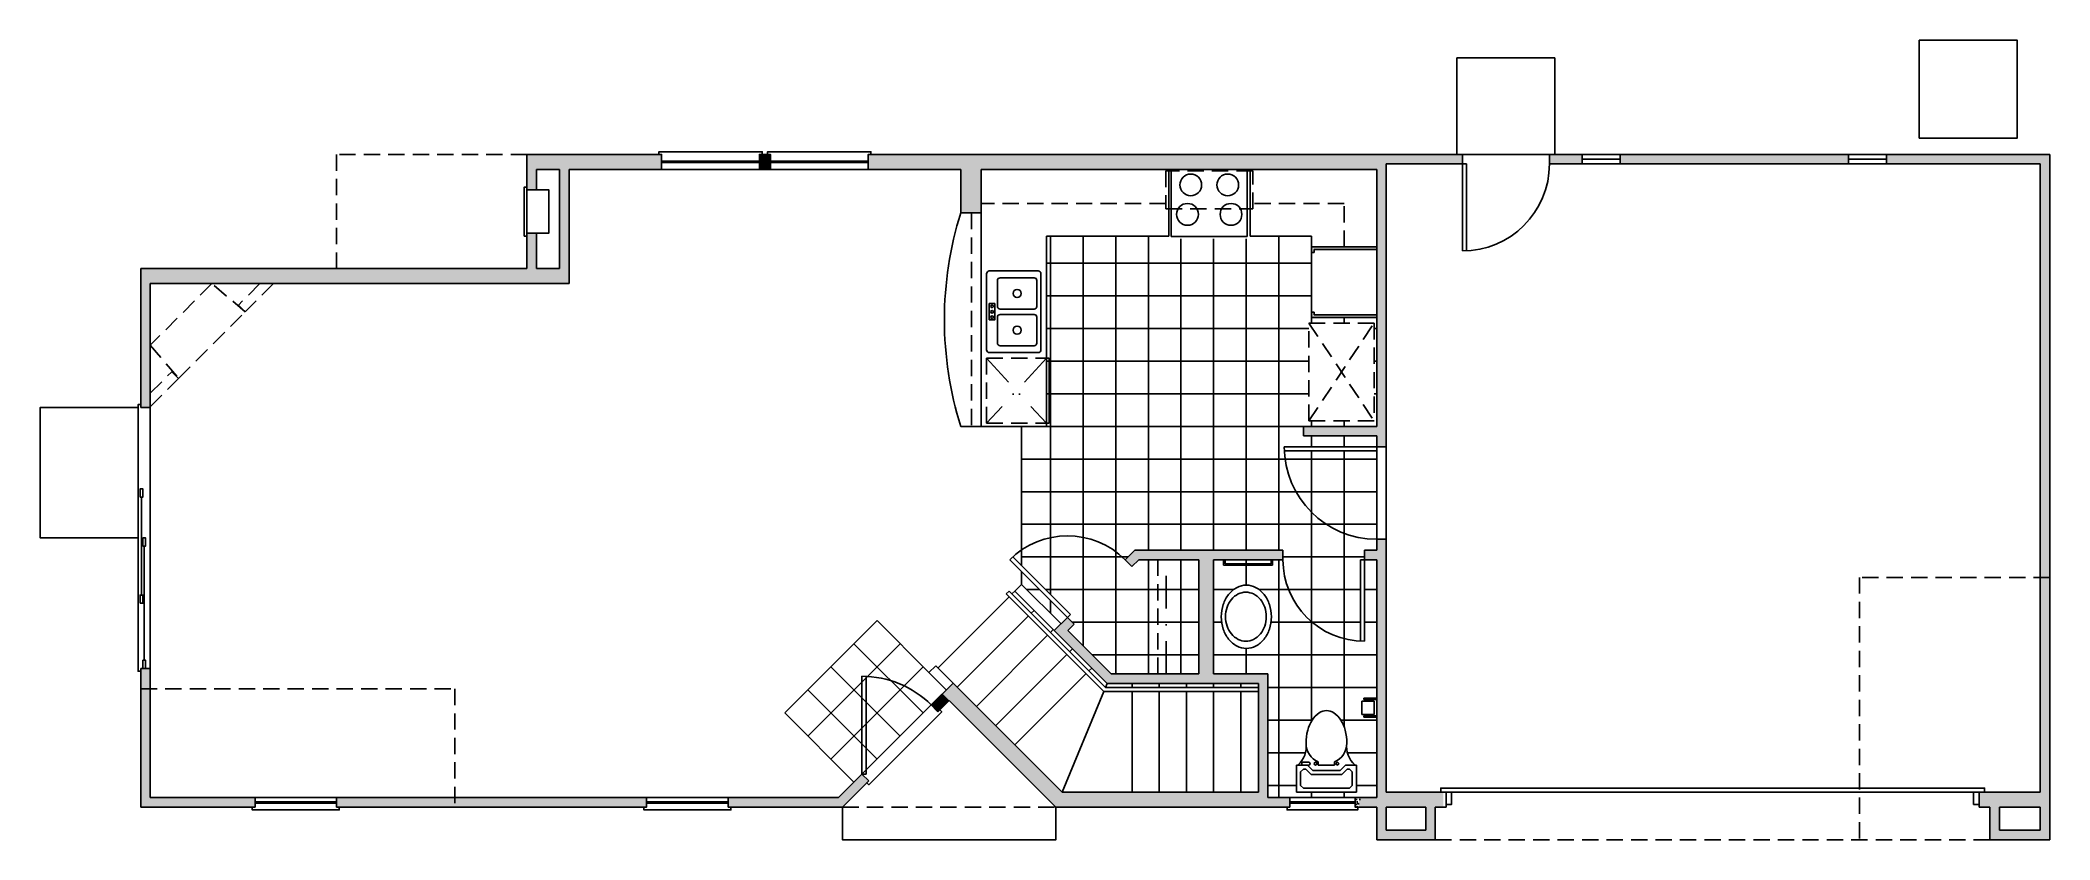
# Model space of a CAD drawing. Extents: x -739 to 0, y -252 to 42.
import ezdxf

# ---------------------------------------------------------------- set-up
doc = ezdxf.new("R2010")
doc.units = 0
doc.header["$LTSCALE"] = 48
doc.header["$MEASUREMENT"] = 0
doc.linetypes.add('DASHDOT2', pattern=[0.5, 0.25, -0.125, 0, -0.125])
doc.linetypes.add('HIDDEN2', pattern=[0.1875, 0.125, -0.0625])
doc.layers.get('0').update_dxf_attribs({"linetype": 'CONTINUOUS'})
for name, color, linetype in [('A-APPL', 14, 'CONTINUOUS'), ('A-BLDG-OUTLINE', 7, 'HIDDEN2'), ('A-BULK', 236, 'HIDDEN2'), ('A-CAB-HI', 3, 'HIDDEN2'), ('A-CAB-LOW', 3, 'CONTINUOUS'), ('A-CONC', 7, 'CONTINUOUS'), ('A-DOOR-WDO', 1, 'CONTINUOUS'), ('A-DR', 1, 'CONTINUOUS'), ('A-FLOORING', 150, 'CONTINUOUS'), ('A-MISC', 6, 'CONTINUOUS'), ('A-PLUMB', 7, 'CONTINUOUS'), ('A-POCHE', 11, 'CONTINUOUS'), ('A-S&P', 3, 'DASHDOT2'), ('A-STAIR', 3, 'CONTINUOUS'), ('A-WALL', 4, 'CONTINUOUS'), ('A-WALL-LOW', 7, 'CONTINUOUS'), ('FILLS', 1, 'CONTINUOUS')]:
    doc.layers.add(name, color=color, linetype=linetype)
doc.styles.add('ATT', font='txt')

# ---------------------------------------------------------------- blocks, each defined once
blk = doc.blocks.new('LF30-45')
for p, q in [((0, 1.06), (25.46, 26.52)), ((1.06, 0), (26.49, 25.43)), ((0, 1.06), (1.06, 0))]:
    blk.add_line(p, q)
blk.add_arc((0, 1.06), 36, 0, 45)
blk = doc.blocks.new('RT26')
at = {"layer": 'A-DOOR-WDO'}
for p, q in [((-1.5, 0), (-1.5, 29.96)), ((0, 0), (0, 30)), ((0, 0), (-1.5, 0))]:
    blk.add_line(p, q, dxfattribs=at)
blk.add_arc((0, 0), 30, 90, 180, dxfattribs=at)
blk = doc.blocks.new('A$C36AB04AC')
at = {"layer": 'A-DOOR-WDO'}
for p, q in [((0, 34), (-34, 34)), ((0, 32.5), (-33.96, 32.5)), ((0, 34), (0, 32.5))]:
    blk.add_line(p, q, dxfattribs=at)
blk.add_arc((0, 34), 34, 180, 270, dxfattribs=at)
blk = doc.blocks.new('15PTOI12')
at = {"color": 0, "linetype": 'ByBlock'}
for p, q in [((0, -11), (0, 11)), ((0, 11), (10, 11)), ((1.5, 8.5), (2.5, 9.5)), ((1.5, -8.5), (1.5, 8.5)), ((2.5, 9.5), (7.5, 9.5)), ((6.5, 5.62132), (8.5, 7.62132)), ((7.5, 9.5), (8.5, 8.5)), ((8.5, 8.5), (8.5, 7.62132)), ((10, 11), (10, 7)), ((6.5, -5.62132), (6.5, 5.62132)), ((8, 5), (10, 7)), ((8, -5), (8, 5)), ((10, 3), (10, -3)), ((10, 3), (11.126136, 3)), ((6.5, -5.62132), (8.5, -7.62132)), ((8, -5), (10, -7)), ((10, -3), (11.126136, -3)), ((10, -6.5), (10, -7)), ((10, -11), (10, -7)), ((11, -9), (11, -6.5)), ((0, -11), (10, -11)), ((2.5, -9.5), (1.5, -8.5)), ((2.5, -9.5), (7.5, -9.5)), ((8.5, -8.5), (7.5, -9.5)), ((8.5, -8.5), (8.5, -7.62132)), ((10, -9), (11, -9))]:
    blk.add_line(p, q, dxfattribs=at)
blk.add_lwpolyline([(18, -7.5, 0.063415), (22.795427, -6.889337, 0.076468), (26.485281, -5.303301, 0.107136), (29.197945, -2.662065, 0.147373), (30, 0, 0.147373), (29.197945, 2.662065, 0.107136), (26.485281, 5.303301, 0.076468), (22.795427, 6.889337, 0.063415), (18, 7.5, 0.063415)], format="xyb", dxfattribs=at)
for centre in [(10.5, 4), (10.5, -4)]:
    blk.add_circle(centre, 0.5, dxfattribs=at)
for centre, radius, start, end in [((16.779412, 16.411765), 8.994964, 221.088993, 277.798917), ((18, 0), 7.5, 90, 156.421822), ((10.5, -6.5), 0.5, 0, 180), ((18, 0), 7.5, 203.578178, 270), ((16.779412, -16.411765), 8.994964, 82.201083, 138.911007)]:
    blk.add_arc(centre, radius, start, end, dxfattribs=at)
at = {"color": 0, "linetype": 'ByBlock', "style": 'ATT'}
for tag, p, flags in [('ITEM', (0, -21), 3), ('ROOM_NUMBER', (0, -30), 1)]:
    blk.add_attdef(tag, p, '', height=6, dxfattribs=dict(at, flags=flags))
blk = doc.blocks.new('A$C32CF2DDC')
at = {"layer": 'A-PLUMB'}
for p, q in [((0, 1), (24, 1)), ((0, 0), (0, 1)), ((24, 0), (24, 1)), ((26, -21), (26, -3)), ((27, -2), (55, -2)), ((28.5, -17), (28.5, -4.5)), ((29.5, -3.5), (39, -3.5)), ((40, -17), (40, -4.5)), ((42, -17), (42, -4.5)), ((52.5, -3.5), (43, -3.5)), ((53.5, -17), (53.5, -4.5)), ((56, -21), (56, -3)), ((55, -22), (27, -22)), ((39, -18), (29.5, -18)), ((43, -18), (52.5, -18))]:
    blk.add_line(p, q, dxfattribs=at)
at = {"layer": 'A-PLUMB', "linetype": 'HIDDEN2'}
for p, q in [((0, -22), (0, 0)), ((24, -22), (24, 0)), ((0, -22), (24, -22))]:
    blk.add_line(p, q, dxfattribs=at)
at = {"layer": 'A-PLUMB'}
blk.add_lwpolyline([(38, -20.99), (44, -20.99), (44, -18.99), (38, -18.99)], close=True, dxfattribs=at)
for centre, radius in [((34.25, -10.75), 1.5), ((47.75, -10.75), 1.5), ((39, -19.99), 0.5), ((41, -19.99), 0.5), ((43, -19.99), 0.5)]:
    blk.add_circle(centre, radius, dxfattribs=at)
for centre, start, end in [((27, -3), 90, 180), ((29.5, -4.5), 90, 180), ((39, -4.5), 0, 90), ((43, -4.5), 90, 180), ((52.5, -4.5), 0, 90), ((55, -3), 0, 90), ((27, -21), 180, 270), ((29.5, -17), 180, 270), ((39, -17), 270, 0), ((43, -17), 180, 270), ((52.5, -17), 270, 0), ((55, -21), 270, 0)]:
    blk.add_arc(centre, 1, start, end, dxfattribs=at)
blk = doc.blocks.new('A$C1EA2646A')
at = {"layer": 'A-PLUMB'}
for points in [[(-9.21, 11.62, 0.12091), (-12.62, 10.78, 0.105127), (-15.73, 8.21, 0.088509), (-17.69, 4.56, 0.079519), (-18.42, 0, 0.079519), (-17.69, -4.56, 0.088509), (-15.73, -8.21, 0.105127), (-12.62, -10.78, 0.12091), (-9.21, -11.62, 0.12091), (-5.8, -10.78, 0.105127), (-2.7, -8.21, 0.088509), (-0.73, -4.56, 0.079519), (0, 0, 0.079519), (-0.73, 4.56, 0.088509), (-2.7, 8.21, 0.105127), (-5.8, 10.78, 0.12091)], [(-9.38, 9.03, 0.115836), (-12.18, 8.38, 0.104065), (-14.68, 6.4, 0.09084), (-16.29, 3.55, 0.083285), (-16.88, 0.03, 0.083285), (-16.29, -3.48, 0.09084), (-14.68, -6.33, 0.104065), (-12.18, -8.31, 0.115836), (-9.38, -8.97, 0.115836), (-6.58, -8.31, 0.104065), (-4.07, -6.33, 0.09084), (-2.47, -3.48, 0.083285), (-1.88, 0.03, 0.083285), (-2.47, 3.55, 0.09084), (-4.07, 6.4, 0.104065), (-6.58, 8.38, 0.115836)]]:
    blk.add_lwpolyline(points, format="xyb", close=True, dxfattribs=at)
blk = doc.blocks.new('T.P.')
at = {"layer": 'A-MISC', "linetype": 'Continuous'}
for p, q in [((-7, -4.75), (-7, 0)), ((-6.5, -4.75), (-6.5, 0)), ((-0.5, -4.75), (-0.5, 0)), ((0, -4.75), (0, 0)), ((-6.5, -4.75), (-7, -4.75)), ((-6, -4), (-6.5, -4)), ((-1, -1), (-6, -1)), ((-6, -5.5), (-6, -1)), ((-1, -5.5), (-6, -5.5)), ((-1, -5.5), (-1, -1)), ((-0.5, -4), (-1, -4)), ((0, -4.75), (-0.5, -4.75))]:
    blk.add_line(p, q, dxfattribs=at)

msp = doc.modelspace()

# ---------------------------------------------------------------- hatches: boundary and pattern name
at = {"layer": 'A-POCHE'}
for points in [[(-510.49, -5.5), (-510.49, 0), (-559.99, 0), (-559.99, -5.5)], [(-470.49, 0), (-471.49, 0), (-474.49, 0), (-474.49, -5.5), (-470.49, -5.5)], [(-434.49, 0), (-434.49, -5.5), (-247.5, -5.5), (-247.5, 0)], [(-216, 0), (-247.5, 0), (-247.5, -5.5), (-247.5, -100), (-274.5, -100), (-274.5, -103.5), (-249.75, -103.5), (-247.5, -103.5), (-247.5, -107.5), (-244, -107.5), (-244, -3.5), (-216, -3.5)], [(-172, -3.5), (-172, 0), (-184, 0), (-184, -3.5)], [(-74, -3.5), (-74, 0), (-158, 0), (-158, -3.5)], [(-392.99, -5.5), (-400.49, -5.5), (-400.49, -21.5), (-392.99, -21.5)], [(-544.49, -42), (-579.91, -42), (-702, -42), (-702, -93), (-698.5, -93), (-698.5, -47.5), (-544.49, -47.5)], [(-282, -145.5), (-336.49, -145.5), (-340.02, -149.04), (-337.55, -151.51), (-335.04, -149), (-312.99, -149), (-282, -149)], [(-307.49, -149), (-312.99, -149), (-312.99, -191), (-307.49, -191)], [(-279.5, -240), (-279.5, -238.5), (-278, -238.5), (-278, -238), (-279.5, -238), (-279.5, -236.5), (-287.5, -236.5), (-287.5, -191), (-345.2, -191), (-361.12, -175.08), (-358.76, -172.72), (-361.24, -170.25), (-366.07, -175.08), (-346.65, -194.5), (-291, -194.5), (-291, -240)], [(-404.74, -200.76), (-407.22, -198.28), (-411.35, -202.41), (-408.87, -204.89)], [(-291, -234.5), (-363.22, -234.5), (-403.33, -194.39), (-407.22, -198.28), (-404.74, -200.76), (-365.5, -240), (-291, -240)], [(-223, -234.5), (-225, -234.5), (-244, -234.5), (-244, -240), (-223, -240)], [(-26, -234.5), (-26, -240), (-3.5, -240), (-3.5, -234.5)], [(-586.5, -236.5), (-630, -236.5), (-630, -240), (-629, -240), (-586.5, -240)], [(-244, -240), (-247.5, -240), (-247.5, -252), (-226, -252), (-226, -240), (-229.5, -240), (-229.5, -248.5), (-244, -248.5)], [(0, -240), (-3.5, -240), (-3.5, -248.5), (-18.5, -248.5), (-18.5, -240), (-22, -240), (-22, -252), (0, -252)]]:
    msp.add_hatch(color=256, dxfattribs=at).paths.add_polyline_path(points)
h = msp.add_hatch(color=256, dxfattribs=at)
h.paths.add_polyline_path([(0, 0), (-60, 0), (-60, -3.5), (-3.5, -3.5), (-3.5, -155.5), (0, -155.5)])
h.paths.add_polyline_path([(0, -155.5), (-3.5, -155.5), (-3.5, -234.5), (-3.5, -240), (0, -240)])
h = msp.add_hatch(color=256, dxfattribs=at)
h.paths.add_polyline_path([(-544.49, -5.5), (-547.99, -5.5), (-547.99, -42), (-544.49, -42)])
h.paths.add_polyline_path([(-556.49, -5.5), (-559.99, -5.5), (-559.99, -13), (-556.49, -13)])
h.paths.add_polyline_path([(-556.49, -29), (-559.99, -29), (-559.99, -30), (-559.99, -42), (-556.49, -42)])
h = msp.add_hatch(color=256, dxfattribs=at)
h.dxf.hatch_style = 1
h.paths.add_polyline_path([(-247.5, -34), (-271.5, -34), (-271.5, -36), (-270.5, -36), (-270.5, -35), (-247.5, -35)])
h = msp.add_hatch(color=256, dxfattribs=at)
h.dxf.hatch_style = 1
h.paths.add_polyline_path([(-247.5, -59), (-270.5, -59), (-270.5, -58), (-271.5, -58), (-271.5, -60), (-247.5, -60)])
h = msp.add_hatch(color=256, dxfattribs=at)
h.paths.add_polyline_path([(-244, -141.5), (-247.5, -141.5), (-247.5, -145.5), (-252, -145.5), (-252, -149), (-244, -149)])
h.paths.add_polyline_path([(-244, -149), (-247.5, -149), (-247.5, -191), (-244, -191)])
h.paths.add_polyline_path([(-244, -191), (-247.5, -191), (-247.5, -236.5), (-254, -236.5), (-254, -240), (-253, -240), (-244, -240), (-244, -234.5)])
h = msp.add_hatch(color=256, dxfattribs=at)
h.paths.add_polyline_path([(-698.5, -189), (-702, -189), (-702, -190), (-702, -196.5), (-698.5, -196.5)])
h.paths.add_polyline_path([(-698.5, -196.5), (-702, -196.5), (-702, -240), (-660, -240), (-660, -236.5), (-698.5, -236.5)])
h = msp.add_hatch(color=256, dxfattribs=at)
h.paths.add_polyline_path([(-515.99, -240), (-515.99, -236.5), (-586.5, -236.5), (-586.5, -240)])
h.paths.add_polyline_path([(-485.99, -236.5), (-485.99, -240), (-443.99, -240), (-434.33, -230.34), (-436.8, -227.87), (-445.44, -236.5)])
h = msp.add_hatch(dxfattribs=at)
h.set_pattern_fill('AR-SAND,_O', color=256)
h.set_pattern_definition([(37.5, (0, 0), (-0.0629934, 1.926824), [0, -1.52, 0, -1.7, 0, -1.625]), (7.5, (0, 0), (1.769777, 2.822146), [0, -0.82, 0, -1.37, 0, -0.525]), (327.5, (-1.23, 0), (3.114142, 0.005659), [0, -0.5, 0, -1.8, 0, -2.35]), (317.5, (-1.23, 0), (3.006127, 0.877676), [0, -0.25, 0, -1.18, 0, -1.35])])
h.paths.add_polyline_path([(-255.5, -240), (-254.5, -240), (-253.66, -240), (-253.66, -236.5), (-255.5, -236.5)])

# ---------------------------------------------------------------- linework, layer by layer
at = {"layer": 'A-APPL'}
for p, q in [((-323.1, -5.62), (-323.1, -30.22)), ((-295.1, -30.22), (-295.1, -5.62)), ((-323.1, -30.22), (-295.1, -30.22))]:
    msp.add_line(p, q, dxfattribs=at)
at = {"layer": 'A-APPL', "linetype": 'HIDDEN2'}
msp.add_lwpolyline([(-325.1, -20), (-293.1, -20), (-293.1, -6), (-325.1, -6)], close=True, dxfattribs=at)
for points in [[(-698.5, -70.13), (-688.13, -82.38), (-663.62, -57.87), (-675.87, -47.5), (-698.5, -70.13)], [(-272.45, -62), (-248.45, -62), (-248.45, -98), (-272.45, -98), (-272.45, -62), (-248.45, -98), (-272.45, -98), (-248.45, -62)]]:
    msp.add_lwpolyline(points, dxfattribs=at)
at = {"layer": 'A-APPL'}
for centre in [(-315.9, -11.23), (-302.3, -11.23), (-317.1, -22.03), (-301.1, -22.03)]:
    msp.add_circle(centre, 4, dxfattribs=at)
at = {"layer": 'A-BLDG-OUTLINE'}
for p, q in [((-559.99, 0), (-630, 0)), ((-630, 0), (-630, -42))]:
    msp.add_line(p, q, dxfattribs=at)
for points in [[(0, -155.5), (-70, -155.5), (-70, -252)], [(-702, -196.5), (-586.5, -196.5), (-586.5, -240)]]:
    msp.add_lwpolyline(points, dxfattribs=at)
at = {"layer": 'A-BULK'}
for p, q in [((-443.99, -240), (-365.5, -240)), ((-22, -252), (-226, -252))]:
    msp.add_line(p, q, dxfattribs=at)
at = {"layer": 'A-CAB-HI'}
for p, q in [((-325.1, -18), (-392.99, -18)), ((-259.5, -18), (-293.06, -18)), ((-259.5, -34), (-259.5, -18))]:
    msp.add_line(p, q, dxfattribs=at)
at = {"layer": 'A-CAB-LOW'}
for p, q in [((-324, -30), (-324, -6)), ((-294, -30), (-294, -6)), ((-324, -30), (-368.99, -30)), ((-368.99, -100), (-368.99, -30)), ((-271.5, -30), (-294, -30)), ((-271.5, -43), (-271.5, -30)), ((-247.5, -34), (-271.5, -34)), ((-271.5, -34), (-247.5, -34)), ((-271.5, -34), (-271.5, -60)), ((-271.5, -36), (-270.5, -36)), ((-270.5, -35), (-270.5, -36)), ((-270.5, -35), (-247.5, -35)), ((-271.5, -58), (-270.5, -58)), ((-270.5, -58), (-270.5, -59)), ((-270.5, -59), (-247.5, -59)), ((-271.5, -60), (-247.5, -60)), ((-392.99, -100), (-368.99, -100))]:
    msp.add_line(p, q, dxfattribs=at)
at = {"layer": 'A-CONC'}
for p, q in [((-218, 0), (-218, 35.5)), ((-218, 35.5), (-182, 35.5)), ((-182, 0), (-182, 35.5))]:
    msp.add_line(p, q, dxfattribs=at)
for points in [[(-48, 6), (-48, 42), (-12, 42), (-12, 6)], [(-703, -93), (-739, -93), (-739, -141), (-703, -141)]]:
    msp.add_lwpolyline(points, close=True, dxfattribs=at)
msp.add_lwpolyline([(-443.99, -240), (-443.99, -252), (-365.5, -252), (-365.5, -240)], dxfattribs=at)
at = {"layer": 'A-DOOR-WDO'}
for p, q in [((-216, 0), (-184, 0)), ((-216, -3.5), (-216, -35.5)), ((-216, -3.5), (-214.5, -3.5)), ((-214.5, -3.5), (-214.5, -35.46)), ((-247.5, -107.5), (-247.5, -141.5)), ((-244, -107.5), (-244, -141.5))]:
    msp.add_line(p, q, dxfattribs=at)
for points in [[(-474.49, 0), (-473.49, 0), (-473.49, 1), (-511.49, 1), (-511.49, 0), (-510.49, 0), (-510.49, -5.5), (-474.49, -5.5), (-474.49, 0), (-474.49, -2.5), (-510.49, -2.5), (-510.49, -3), (-474.49, -3)], [(-434.49, 0), (-433.49, 0), (-433.49, 1), (-471.49, 1), (-471.49, 0), (-470.49, 0), (-470.49, -5.5), (-434.49, -5.5), (-434.49, 0), (-434.49, -2.5), (-470.49, -2.5), (-470.49, -3), (-434.49, -3)], [(-702, -93), (-702, -92), (-703, -92), (-703, -190), (-702, -190), (-702, -189)], [(-434.33, -230.34), (-435.04, -231.05), (-434.33, -231.76), (-407.46, -204.89), (-408.17, -204.18), (-408.87, -204.89)], [(-660, -240), (-661, -240), (-661, -241), (-629, -241), (-629, -240), (-630, -240), (-630, -236.5), (-660, -236.5), (-660, -240), (-660, -238.5), (-630, -238.5), (-630, -238), (-660, -238)], [(-515.99, -240), (-516.99, -240), (-516.99, -241), (-484.99, -241), (-484.99, -240), (-485.99, -240), (-485.99, -236.5), (-515.99, -236.5), (-515.99, -240), (-515.99, -238.5), (-485.99, -238.5), (-485.99, -238), (-515.99, -238)], [(-255.5, -240), (-254.5, -240), (-254.5, -241), (-280.5, -241), (-280.5, -240), (-279.5, -240), (-279.5, -236.5), (-255.5, -236.5), (-255.5, -240), (-255.5, -238.5), (-279.5, -238.5), (-279.5, -238), (-255.5, -238)]]:
    msp.add_lwpolyline(points, dxfattribs=at)
for points in [[(-24, -234.5), (-24, -233), (-224, -233), (-224, -234.5)], [(-222, -234.5), (-220, -234.5), (-220, -239), (-222, -239)], [(-28, -234.5), (-26, -234.5), (-26, -239), (-28, -239)]]:
    msp.add_lwpolyline(points, close=True, dxfattribs=at)
msp.add_arc((-216, -3.5), 32, 270, 0, dxfattribs=at)
at = {"layer": 'A-DR'}
for p, q in [((-698.5, -93), (-698.5, -189)), ((-701.75, -126), (-701.75, -162)), ((-700.75, -144), (-700.75, -186))]:
    msp.add_line(p, q, dxfattribs=at)
for points in [[(-702.25, -126), (-702.25, -123), (-701.25, -123), (-701.25, -126)], [(-701.25, -144), (-701.25, -141), (-700.25, -141), (-700.25, -144)], [(-702.25, -165), (-702.25, -162), (-701.25, -162), (-701.25, -165)], [(-701.25, -189), (-701.25, -186), (-700.25, -186), (-700.25, -189)]]:
    msp.add_lwpolyline(points, close=True, dxfattribs=at)
at = {"layer": 'A-FLOORING'}
for p, q in [((-367.5, -161.86), (-367.5, -30)), ((-355.5, -180.7), (-355.5, -30)), ((-343.5, -191), (-343.5, -30)), ((-331.5, -145.5), (-331.5, -30)), ((-319.5, -145.5), (-319.5, -31)), ((-307.5, -145.5), (-307.5, -31)), ((-295.5, -145.5), (-295.5, -31)), ((-283.5, -145.5), (-283.5, -30)), ((-271.5, -40), (-368.99, -40)), ((-271.5, -52), (-368.99, -52)), ((-272.45, -64), (-368.99, -64)), ((-271.5, -62), (-271.5, -60)), ((-259.5, -62), (-259.5, -60)), ((-247.5, -64), (-248.45, -64)), ((-272.45, -76), (-368.99, -76)), ((-247.5, -76), (-248.45, -76)), ((-272.45, -88), (-368.99, -88)), ((-247.5, -88), (-248.45, -88)), ((-378.12, -151.24), (-378.12, -100)), ((-274.5, -100), (-368.99, -100)), ((-271.5, -100), (-271.5, -98)), ((-259.5, -100), (-259.5, -98)), ((-271.5, -107.5), (-271.5, -103.5)), ((-271.5, -208.34), (-271.5, -109)), ((-259.5, -107.5), (-259.5, -103.5)), ((-259.5, -210.46), (-259.5, -109)), ((-247.5, -112), (-378.12, -112)), ((-247.5, -124), (-378.12, -124)), ((-247.5, -136), (-378.12, -136)), ((-338.99, -148), (-378.12, -148)), ((-378.12, -158.08), (-378.12, -153.37)), ((-331.5, -191), (-331.5, -149)), ((-319.5, -191), (-319.5, -149)), ((-295.5, -158.39), (-295.5, -149)), ((-283.5, -236.5), (-283.5, -149)), ((-252, -148), (-282, -148)), ((-371.49, -160), (-376.2, -160)), ((-312.99, -160), (-369.36, -160)), ((-300.11, -160), (-307.49, -160)), ((-253.5, -160), (-290.79, -160)), ((-247.5, -160), (-252, -160)), ((-367.5, -168.7), (-367.5, -163.99)), ((-431.26, -171.41), (-465.2, -205.35)), ((-412.17, -190.5), (-431.26, -171.41)), ((-312.99, -172), (-359.49, -172)), ((-304.52, -172), (-307.49, -172)), ((-253.5, -172), (-286.37, -172)), ((-247.5, -172), (-252, -172)), ((-422.77, -179.9), (-456.71, -213.84)), ((-414.29, -205.35), (-439.74, -179.9)), ((-312.99, -184), (-352.2, -184)), ((-247.5, -184), (-307.49, -184)), ((-295.5, -191), (-295.5, -181.61)), ((-422.77, -213.84), (-448.23, -188.38)), ((-414.29, -188.38), (-448.23, -222.32)), ((-431.26, -222.32), (-456.71, -196.87)), ((-247.5, -196), (-287.5, -196)), ((-439.74, -230.81), (-465.2, -205.35)), ((-411.35, -202.41), (-436.8, -227.87)), ((-271.29, -208), (-287.5, -208)), ((-247.5, -208), (-260.71, -208)), ((-273.71, -220), (-287.5, -220)), ((-247.5, -220), (-258.29, -220)), ((-277, -232), (-287.5, -232)), ((-271.5, -236.5), (-271.5, -234.5)), ((-259.5, -236.5), (-259.5, -234.5)), ((-247.5, -232), (-255, -232))]:
    msp.add_line(p, q, dxfattribs=at)
at = {"layer": 'A-MISC'}
for p, q in [((-172, 0), (-158, 0)), ((-74, 0), (-60, 0)), ((-172, -1.75), (-158, -1.75)), ((-172, -3.5), (-158, -3.5)), ((-60, -1.75), (-74, -1.75)), ((-74, -3.5), (-60, -3.5))]:
    msp.add_line(p, q, dxfattribs=at)
at = {"layer": 'A-PLUMB', "linetype": 'DASHDOT2'}
for p, q in [((-368.99, -74.86), (-390.99, -98.86)), ((-390.99, -74.86), (-368.99, -98.86))]:
    msp.add_line(p, q, dxfattribs=at)
at = {"layer": 'A-PLUMB'}
msp.add_lwpolyline([(-559.99, -13), (-559.99, -12), (-560.99, -12), (-560.99, -30), (-559.99, -30), (-559.99, -29)], dxfattribs=at)
msp.add_lwpolyline([(-559.99, -13), (-551.99, -13), (-551.99, -29), (-559.99, -29)], close=True, dxfattribs=at)
at = {"layer": 'A-S&P', "linetype": 'HIDDEN2'}
msp.add_line((-327.99, -191), (-327.99, -149), dxfattribs=at)
at = {"layer": 'A-S&P', "linetype": 'DASHDOT2'}
msp.add_line((-324.99, -191), (-324.99, -149), dxfattribs=at)
at = {"layer": 'A-STAIR'}
for p, q in [((-382.72, -160.56), (-383.78, -161.62)), ((-347.9, -197.5), (-383.78, -161.62)), ((-347.27, -196), (-382.72, -160.56)), ((-380.59, -160.56), (-381.66, -161.62)), ((-382.72, -162.68), (-408.88, -188.84)), ((-375.64, -169.75), (-401.81, -195.91)), ((-373.52, -167.63), (-374.58, -168.69)), ((-368.57, -176.82), (-394.74, -202.99)), ((-366.45, -174.7), (-367.51, -175.76)), ((-361.5, -183.89), (-387.67, -210.06)), ((-359.38, -181.77), (-360.44, -182.83)), ((-354.43, -190.96), (-380.59, -217.13)), ((-352.31, -188.84), (-353.37, -189.9)), ((-347.9, -197.5), (-363.22, -234.5)), ((-291, -197.5), (-347.9, -197.5)), ((-346.65, -194.5), (-347.27, -196)), ((-291, -196), (-347.27, -196)), ((-337.5, -194.5), (-337.5, -196)), ((-337.5, -197.5), (-337.5, -234.5)), ((-327.5, -194.5), (-327.5, -196)), ((-327.5, -197.5), (-327.5, -234.5)), ((-317.5, -194.5), (-317.5, -196)), ((-317.5, -197.5), (-317.5, -234.5)), ((-307.5, -194.5), (-307.5, -196)), ((-307.5, -197.5), (-307.5, -234.5)), ((-297.5, -194.5), (-297.5, -196)), ((-297.5, -197.5), (-297.5, -234.5)), ((-291, -196), (-291, -231))]:
    msp.add_line(p, q, dxfattribs=at)
at = {"layer": 'A-WALL'}
for p, q in [((-510.49, 0), (-559.99, 0)), ((-559.99, -42), (-559.99, 0)), ((-510.49, 0), (-510.49, -5.5)), ((-216, 0), (-434.49, 0)), ((-434.49, 0), (-434.49, -5.5)), ((-216, -3.5), (-216, 0)), ((-172, 0), (-184, 0)), ((-184, -3.5), (-184, 0)), ((-172, -3.5), (-172, 0)), ((-74, 0), (-158, 0)), ((-158, -3.5), (-158, 0)), ((-74, 0), (-74, -3.5)), ((0, 0), (-60, 0)), ((-60, 0), (-60, -3.5)), ((0, 0), (0, -252)), ((-547.99, -5.5), (-556.49, -5.5)), ((-556.49, -13), (-556.49, -5.5)), ((-547.99, -42), (-547.99, -5.5)), ((-510.49, -5.5), (-544.49, -5.5)), ((-544.49, -47.5), (-544.49, -5.5)), ((-400.49, -5.5), (-434.49, -5.5)), ((-400.49, -21.5), (-400.49, -5.5)), ((-392.99, -21.5), (-392.99, -5.5)), ((-392.99, -5.5), (-247.5, -5.5)), ((-247.5, -100), (-247.5, -5.5)), ((-216, -3.5), (-244, -3.5)), ((-244, -107.5), (-244, -3.5)), ((-172, -3.5), (-184, -3.5)), ((-74, -3.5), (-158, -3.5)), ((-3.5, -3.5), (-60, -3.5)), ((-3.5, -3.5), (-3.5, -234.5)), ((-392.99, -21.5), (-400.49, -21.5)), ((-556.49, -42), (-556.49, -29)), ((-559.99, -42), (-702, -42)), ((-702, -42), (-702, -93)), ((-547.99, -42), (-556.49, -42)), ((-544.49, -47.5), (-698.5, -47.5)), ((-698.5, -47.5), (-698.5, -93)), ((-702, -93), (-698.5, -93)), ((-247.5, -100), (-274.5, -100)), ((-274.5, -103.5), (-274.5, -100)), ((-249.75, -103.5), (-274.5, -103.5)), ((-247.5, -103.5), (-252, -103.5)), ((-247.5, -107.5), (-247.5, -103.5)), ((-247.5, -107.5), (-244, -107.5)), ((-336.49, -145.5), (-340.02, -149.04)), ((-282, -145.5), (-336.49, -145.5)), ((-282, -145.5), (-282, -149)), ((-247.5, -145.5), (-252, -145.5)), ((-252, -145.5), (-252, -149)), ((-247.5, -145.5), (-247.5, -141.5)), ((-247.5, -141.5), (-244, -141.5)), ((-244, -234.5), (-244, -141.5)), ((-337.55, -151.51), (-340.02, -149.04)), ((-335.04, -149), (-337.55, -151.51)), ((-312.99, -149), (-335.04, -149)), ((-312.99, -191), (-312.99, -149)), ((-282, -149), (-307.49, -149)), ((-307.49, -191), (-307.49, -149)), ((-247.5, -149), (-252, -149)), ((-247.5, -236.5), (-247.5, -149)), ((-361.24, -170.25), (-366.07, -175.08)), ((-346.65, -194.5), (-366.07, -175.08)), ((-358.76, -172.72), (-361.24, -170.25)), ((-358.76, -172.72), (-361.12, -175.08)), ((-345.2, -191), (-361.12, -175.08)), ((-702, -189), (-702, -240)), ((-698.5, -189), (-702, -189)), ((-698.5, -236.5), (-698.5, -189)), ((-312.99, -191), (-345.2, -191)), ((-287.5, -191), (-307.49, -191)), ((-287.5, -236.5), (-287.5, -191)), ((-411.35, -202.41), (-403.33, -194.39)), ((-363.22, -234.5), (-403.33, -194.39)), ((-291, -194.5), (-346.65, -194.5)), ((-291, -234.5), (-291, -194.5)), ((-408.87, -204.89), (-411.7, -202.06)), ((-408.87, -204.89), (-404.74, -200.76)), ((-365.5, -240), (-404.74, -200.76)), ((-445.44, -236.5), (-436.8, -227.87)), ((-436.8, -227.87), (-434.33, -230.34)), ((-443.99, -240), (-434.33, -230.34)), ((-291, -234.5), (-363.22, -234.5)), ((-244, -234.5), (-222, -234.5)), ((-222, -240), (-222, -234.5)), ((-26, -240), (-26, -234.5)), ((-26, -234.5), (-3.5, -234.5)), ((-702, -240), (-660, -240)), ((-698.5, -236.5), (-660, -236.5)), ((-660, -236.5), (-660, -240)), ((-630, -236.5), (-630, -240)), ((-630, -236.5), (-515.99, -236.5)), ((-630, -240), (-515.99, -240)), ((-515.99, -236.5), (-515.99, -240)), ((-485.99, -236.5), (-485.99, -240)), ((-485.99, -236.5), (-445.44, -236.5)), ((-485.99, -240), (-443.99, -240)), ((-279.5, -240), (-365.5, -240)), ((-279.5, -236.5), (-287.5, -236.5)), ((-279.5, -236.5), (-279.5, -240)), ((-255.5, -236.5), (-255.5, -240)), ((-255.5, -236.5), (-247.5, -236.5)), ((-255.5, -240), (-247.5, -240)), ((-247.5, -240), (-247.5, -252)), ((-244, -240), (-244, -248.5)), ((-244, -240), (-229.5, -240)), ((-229.5, -248.5), (-229.5, -240)), ((-226, -252), (-226, -240)), ((-226, -240), (-222, -240)), ((-26, -240), (-22, -240)), ((-22, -252), (-22, -240)), ((-18.5, -248.5), (-18.5, -240)), ((-18.5, -240), (-3.5, -240)), ((-3.5, -240), (-3.5, -248.5)), ((-244, -248.5), (-229.5, -248.5)), ((-18.5, -248.5), (-3.5, -248.5)), ((-247.5, -252), (-226, -252)), ((-22, -252), (0, -252))]:
    msp.add_line(p, q, dxfattribs=at)
at = {"layer": 'A-WALL', "linetype": 'HIDDEN2'}
for p, q in [((-658.19, -47.5), (-666.09, -55.4)), ((-653.25, -47.5), (-663.62, -57.87)), ((-666.09, -55.4), (-663.62, -57.87)), ((-698.5, -87.81), (-690.6, -79.91)), ((-690.6, -79.91), (-688.13, -82.38)), ((-690.6, -79.91), (-688.13, -82.38)), ((-698.5, -92.75), (-688.13, -82.38))]:
    msp.add_line(p, q, dxfattribs=at)
at = {"layer": 'A-WALL'}
msp.add_lwpolyline([(-474.49, 0), (-470.49, 0), (-470.49, -5.5), (-474.49, -5.5)], close=True, dxfattribs=at)
at = {"layer": 'A-WALL-LOW', "linetype": 'HIDDEN2'}
msp.add_line((-396.49, -21.5), (-396.49, -100), dxfattribs=at)
at = {"layer": 'A-WALL-LOW'}
for p, q in [((-392.99, -21.5), (-392.99, -100)), ((-392.99, -100), (-400.49, -100)), ((-380.59, -160.56), (-378.12, -158.08)), ((-366.07, -175.08), (-380.59, -160.56)), ((-363.6, -172.61), (-378.12, -158.08)), ((-412.17, -190.5), (-409.69, -188.03)), ((-405.8, -196.87), (-412.17, -190.5)), ((-403.33, -194.39), (-409.69, -188.03))]:
    msp.add_line(p, q, dxfattribs=at)
msp.add_arc((-275.11, -60.75), 131.38, 162.61738, 197.38262, dxfattribs=at)
at = {"layer": 'FILLS'}
for p, q in [((-303.8, -151), (-303.8, -149)), ((-285.8, -151), (-303.8, -151)), ((-303.3, -150.5), (-303.3, -149)), ((-286.3, -150.5), (-303.3, -150.5)), ((-286.3, -149), (-286.3, -150.5)), ((-285.8, -149), (-285.8, -151))]:
    msp.add_line(p, q, dxfattribs=at)

# ---------------------------------------------------------------- block references
at = {"layer": 'A-DOOR-WDO'}
msp.add_blockref('A$C36AB04AC', (-247.5, -141.5), dxfattribs=at)
at = {"layer": 'A-DOOR-WDO', "xscale": -1}
for p, rotation in [((-361.24, -170.25), 44.99999999999881), ((-252, -149), 180)]:
    msp.add_blockref('RT26', p, dxfattribs=dict(at, rotation=rotation))
at = {"layer": 'A-DOOR-WDO', "rotation": 45.00000000001843}
msp.add_blockref('LF30-45', (-436.05, -228.62), dxfattribs=at)
at = {"layer": 'A-PLUMB', "xscale": -1, "rotation": 270}
for name, p in [('A$C32CF2DDC', (-368.99, -98.86)), ('15PTOI12', (-266, -234.5))]:
    msp.add_blockref(name, p, dxfattribs=at)
at = {"layer": 'A-PLUMB'}
msp.add_blockref('A$C1EA2646A', (-286.24, -170), dxfattribs=at)
at = {"layer": 'A-POCHE', "rotation": 270}
msp.add_blockref('T.P.', (-247.5, -206.97), dxfattribs=at)

doc.saveas('drawing.dxf')
